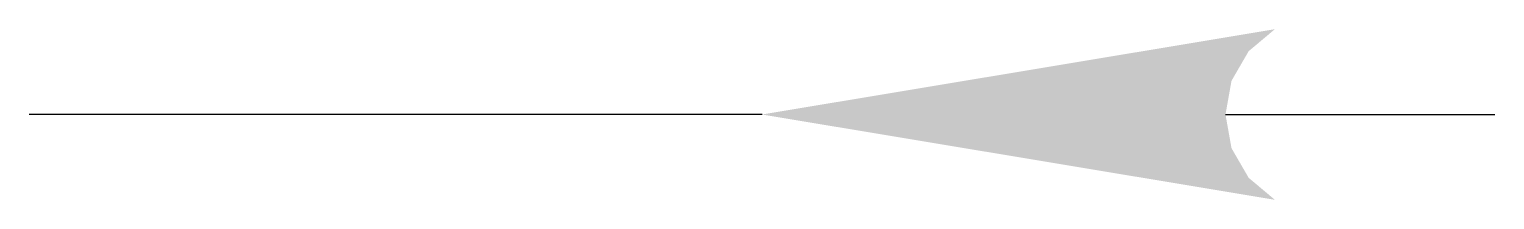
# Model space of a CAD drawing. Extents: x -1 to 1, y -0.12 to 0.12.
import ezdxf

# ---------------------------------------------------------------- set-up
doc = ezdxf.new("R2010")
doc.units = 0
doc.header["$LTSCALE"] = 10
doc.header["$MEASUREMENT"] = 0
doc.layers.get('0').update_dxf_attribs({"linetype": 'CONTINUOUS'})

msp = doc.modelspace()

# ---------------------------------------------------------------- linework, layer by layer
for p, q in [((0, 0), (-1, 0)), ((0.6326, 0), (1, 0))]:
    msp.add_line(p, q)
for points in [[(0.7, 0.1167), (0, 0), (0.6642, 0.0866)], [(0.6642, 0.0866), (0, 0), (0.6408, 0.0461)], [(0.6408, 0.0461), (0, 0), (0.6326, 0)], [(0.7, -0.1167), (0, 0), (0.6642, -0.0866)], [(0.6642, -0.0866), (0, 0), (0.6408, -0.0461)], [(0.6408, -0.0461), (0, 0), (0.6326, 0)]]:
    msp.add_solid(points)

doc.saveas('drawing.dxf')
